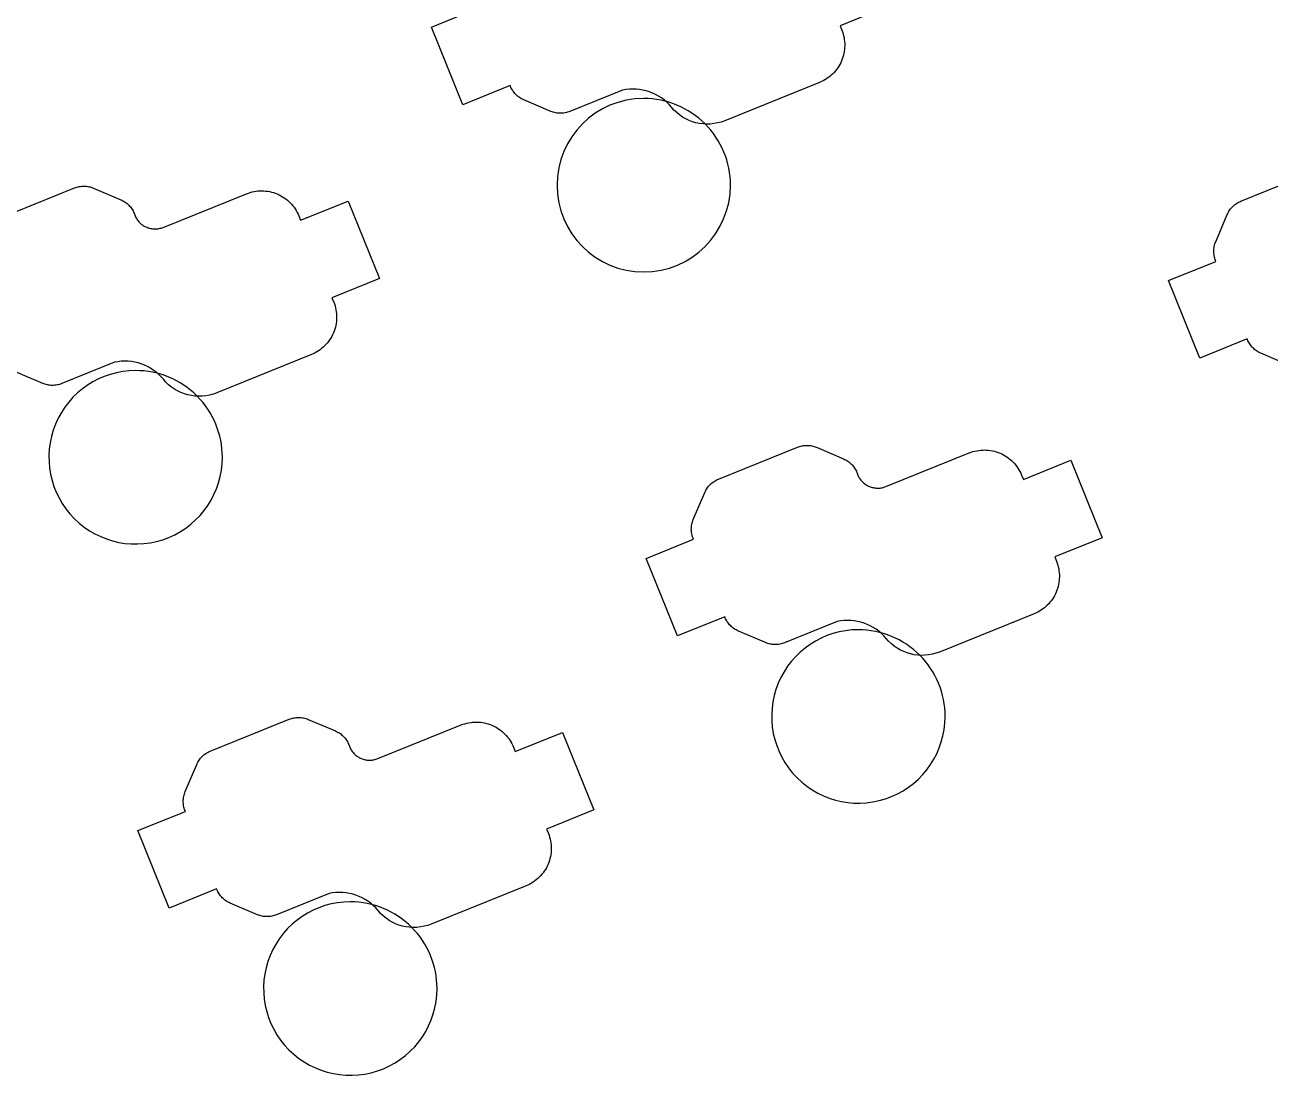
# Model space of a CAD drawing. Header units: millimetres. Extents: x 88 to 341, y 125 to 249.
# Drawn here: x 243.5 to 283.71, y 176.97 to 211.11 of the extents above; entities that cross this region are included whole.
import ezdxf

# ---------------------------------------------------------------- set-up
doc = ezdxf.new("R2010")
doc.units = ezdxf.units.MM
doc.layers.get('0').update_dxf_attribs({"linetype": 'CONTINUOUS'})

msp = doc.modelspace()

# ---------------------------------------------------------------- linework, layer by layer
at = {"color": 7}
for points in [[(271.351, 211.6996), (269.8212, 211.0815), (269.8774, 210.9424), (269.9, 210.8821), (269.9196, 210.8209), (269.9361, 210.7591), (269.9494, 210.6967), (269.9597, 210.6339), (269.9669, 210.5708), (269.971, 210.5075), (269.972, 210.4441), (269.9699, 210.3807), (269.9647, 210.3175), (269.9564, 210.2545), (269.945, 210.1919), (269.9306, 210.1298), (269.913, 210.0682), (269.8924, 210.0074), (269.8687, 209.9475), (269.842, 209.8888), (269.8126, 209.8317), (269.7806, 209.7763), (269.7459, 209.7228), (269.7088, 209.6711), (269.6692, 209.6214), (269.6273, 209.5737), (269.5832, 209.5282), (269.5369, 209.4849), (269.4885, 209.4438), (269.4381, 209.4051), (269.3858, 209.3689), (269.3317, 209.3352), (269.2758, 209.3041), (269.2182, 209.2757), (269.159, 209.2501), (266.0993, 208.0139), (265.9845, 207.9728), (265.8681, 207.9415), (265.7507, 207.9197), (265.6328, 207.9075), (265.515, 207.9046), (265.3978, 207.9109), (265.2818, 207.9263), (265.1675, 207.9506), (265.0554, 207.9838), (264.946, 208.0255), (264.84, 208.0758), (264.7378, 208.1345), (264.6401, 208.2015), (264.5472, 208.2765), (264.4598, 208.3595), (264.3784, 208.4504), (264.3041, 208.5343), (264.2249, 208.6122), (264.141, 208.684), (264.053, 208.7495), (263.9611, 208.8085), (263.8657, 208.8611), (263.7672, 208.907), (263.6659, 208.9461), (263.5622, 208.9782), (263.4564, 209.0034), (263.349, 209.0214), (263.2403, 209.0321), (263.1306, 209.0354), (263.0203, 209.0311), (262.9099, 209.0192), (262.7995, 208.9995), (261.0977, 208.312), (261.0606, 208.298), (261.0229, 208.286), (260.9849, 208.2758), (260.9465, 208.2676), (260.9079, 208.2613), (260.869, 208.2569), (260.8301, 208.2544), (260.7911, 208.2537), (260.752, 208.255), (260.7131, 208.2582), (260.6744, 208.2633), (260.6358, 208.2703), (260.5976, 208.2792), (260.5598, 208.29), (260.5223, 208.3027), (260.4854, 208.3173), (259.6077, 208.6899), (259.5716, 208.7063), (259.5364, 208.7244), (259.5024, 208.7441), (259.4694, 208.7654), (259.4376, 208.7883), (259.407, 208.8126), (259.3777, 208.8384), (259.3497, 208.8656), (259.323, 208.8941), (259.2978, 208.9238), (259.274, 208.9548), (259.2517, 208.987), (259.2309, 209.0204), (259.2118, 209.0548), (259.1943, 209.0902), (259.1785, 209.1266), (259.1689, 209.1505), (257.639, 208.5324), (256.6276, 211.0358), (258.1575, 211.6539)], [(271.351, 211.6996), (269.8212, 211.0815), (269.8774, 210.9424), (269.9, 210.8821), (269.9196, 210.8209), (269.9361, 210.7591), (269.9494, 210.6967), (269.9597, 210.6339), (269.9669, 210.5708), (269.971, 210.5075), (269.972, 210.4441), (269.9699, 210.3807), (269.9647, 210.3175), (269.9564, 210.2545), (269.945, 210.1919), (269.9306, 210.1298), (269.913, 210.0682), (269.8924, 210.0074), (269.8687, 209.9475), (269.842, 209.8888), (269.8126, 209.8317), (269.7806, 209.7763), (269.7459, 209.7228), (269.7088, 209.6711), (269.6692, 209.6214), (269.6273, 209.5737), (269.5832, 209.5282), (269.5369, 209.4849), (269.4885, 209.4438), (269.4381, 209.4051), (269.3858, 209.3689), (269.3317, 209.3352), (269.2758, 209.3041), (269.2182, 209.2757), (269.159, 209.2501), (266.0993, 208.0139), (265.9845, 207.9728), (265.8681, 207.9415), (265.7507, 207.9197), (265.6328, 207.9075), (265.515, 207.9046), (265.3978, 207.9109), (265.2818, 207.9263), (265.1675, 207.9506), (265.0554, 207.9838), (264.946, 208.0255), (264.84, 208.0758), (264.7378, 208.1345), (264.6401, 208.2015), (264.5472, 208.2765), (264.4598, 208.3595), (264.3784, 208.4504), (264.3041, 208.5343), (264.2249, 208.6122), (264.141, 208.684), (264.053, 208.7495), (263.9611, 208.8085), (263.8657, 208.8611), (263.7672, 208.907), (263.6659, 208.9461), (263.5622, 208.9782), (263.4564, 209.0034), (263.349, 209.0214), (263.2403, 209.0321), (263.1306, 209.0354), (263.0203, 209.0311), (262.9099, 209.0192), (262.7995, 208.9995), (261.0977, 208.312), (261.0606, 208.298), (261.0229, 208.286), (260.9849, 208.2758), (260.9465, 208.2676), (260.9079, 208.2613), (260.869, 208.2569), (260.8301, 208.2544), (260.7911, 208.2537), (260.752, 208.255), (260.7131, 208.2582), (260.6744, 208.2633), (260.6358, 208.2703), (260.5976, 208.2792), (260.5598, 208.29), (260.5223, 208.3027), (260.4854, 208.3173), (259.6077, 208.6899), (259.5716, 208.7063), (259.5364, 208.7244), (259.5024, 208.7441), (259.4694, 208.7654), (259.4376, 208.7883), (259.407, 208.8126), (259.3777, 208.8384), (259.3497, 208.8656), (259.323, 208.8941), (259.2978, 208.9238), (259.274, 208.9548), (259.2517, 208.987), (259.2309, 209.0204), (259.2118, 209.0548), (259.1943, 209.0902), (259.1785, 209.1266), (259.1689, 209.1505), (257.639, 208.5324), (256.6276, 211.0358), (258.1575, 211.6539)], [(284.2829, 200.1363), (283.4052, 200.5089), (283.3691, 200.5253), (283.3339, 200.5434), (283.2999, 200.5631), (283.2669, 200.5844), (283.2351, 200.6073), (283.2045, 200.6316), (283.1752, 200.6574), (283.1472, 200.6846), (283.1205, 200.7131), (283.0953, 200.7428), (283.0715, 200.7738), (283.0492, 200.806), (283.0284, 200.8394), (283.0093, 200.8738), (282.9918, 200.9092), (282.976, 200.9456), (282.9664, 200.9695), (281.4365, 200.3514), (280.4251, 202.8548), (281.955, 203.4729), (281.9453, 203.4967), (281.9314, 203.5339), (281.9193, 203.5715), (281.9092, 203.6095), (281.901, 203.6479), (281.8946, 203.6866), (281.8902, 203.7254), (281.8877, 203.7644), (281.8871, 203.8034), (281.8884, 203.8424), (281.8916, 203.8813), (281.8967, 203.9201), (281.9037, 203.9586), (281.9126, 203.9968), (281.9234, 204.0347), (281.9361, 204.0721), (281.9507, 204.109), (282.3232, 204.9867), (282.3397, 205.0229), (282.3577, 205.058), (282.3775, 205.0921), (282.3988, 205.125), (282.4216, 205.1568), (282.446, 205.1874), (282.4718, 205.2167), (282.4989, 205.2448), (282.5274, 205.2714), (282.5572, 205.2967), (282.5882, 205.3205), (282.6204, 205.3428), (282.6537, 205.3635), (282.6881, 205.3827), (282.7236, 205.4001), (282.76, 205.4159), (285.3111, 206.4466)], [(284.2829, 200.1363), (283.4052, 200.5089), (283.3691, 200.5253), (283.3339, 200.5434), (283.2999, 200.5631), (283.2669, 200.5844), (283.2351, 200.6073), (283.2045, 200.6316), (283.1752, 200.6574), (283.1472, 200.6846), (283.1205, 200.7131), (283.0953, 200.7428), (283.0715, 200.7738), (283.0492, 200.806), (283.0284, 200.8394), (283.0093, 200.8738), (282.9918, 200.9092), (282.976, 200.9456), (282.9664, 200.9695), (281.4365, 200.3514), (280.4251, 202.8548), (281.955, 203.4729), (281.9453, 203.4967), (281.9314, 203.5339), (281.9193, 203.5715), (281.9092, 203.6095), (281.901, 203.6479), (281.8946, 203.6866), (281.8902, 203.7254), (281.8877, 203.7644), (281.8871, 203.8034), (281.8884, 203.8424), (281.8916, 203.8813), (281.8967, 203.9201), (281.9037, 203.9586), (281.9126, 203.9968), (281.9234, 204.0347), (281.9361, 204.0721), (281.9507, 204.109), (282.3232, 204.9867), (282.3397, 205.0229), (282.3577, 205.058), (282.3775, 205.0921), (282.3988, 205.125), (282.4216, 205.1568), (282.446, 205.1874), (282.4718, 205.2167), (282.4989, 205.2448), (282.5274, 205.2714), (282.5572, 205.2967), (282.5882, 205.3205), (282.6204, 205.3428), (282.6537, 205.3635), (282.6881, 205.3827), (282.7236, 205.4001), (282.76, 205.4159), (285.3111, 206.4466)], [(242.5588, 204.8123), (245.1099, 205.843), (245.147, 205.857), (245.1847, 205.869), (245.2227, 205.8792), (245.2611, 205.8874), (245.2997, 205.8937), (245.3386, 205.8981), (245.3775, 205.9007), (245.4166, 205.9013), (245.4556, 205.9), (245.4945, 205.8968), (245.5332, 205.8917), (245.5718, 205.8847), (245.61, 205.8758), (245.6478, 205.865), (245.6853, 205.8523), (245.7222, 205.8377), (246.5999, 205.4651), (246.636, 205.4487), (246.6712, 205.4306), (246.7052, 205.4109), (246.7382, 205.3896), (246.77, 205.3667), (246.8006, 205.3424), (246.8299, 205.3166), (246.8579, 205.2894), (246.8846, 205.2609), (246.9099, 205.2312), (246.9337, 205.2002), (246.956, 205.168), (246.9767, 205.1346), (246.9958, 205.1002), (247.0133, 205.0648), (247.0291, 205.0284), (247.0857, 204.8883), (247.1023, 204.8593), (247.1201, 204.8314), (247.1391, 204.8046), (247.1591, 204.7788), (247.1801, 204.7542), (247.2022, 204.7307), (247.2252, 204.7083), (247.2491, 204.6871), (247.2738, 204.6671), (247.2994, 204.6483), (247.3256, 204.6307), (247.3526, 204.6143), (247.3803, 204.5992), (247.4086, 204.5853), (247.4374, 204.5728), (247.4668, 204.5615), (247.4966, 204.5515), (247.5268, 204.5429), (247.5575, 204.5356), (247.5884, 204.5297), (247.6197, 204.5252), (247.6512, 204.522), (247.6828, 204.5203), (247.7147, 204.52), (247.7466, 204.5212), (247.7785, 204.5238), (247.8105, 204.5279), (247.8424, 204.5336), (247.8742, 204.5407), (247.9059, 204.5494), (247.9374, 204.5596), (247.9687, 204.5714), (250.6575, 205.6577), (250.7179, 205.6804), (250.779, 205.7), (250.8409, 205.7164), (250.9032, 205.7298), (250.966, 205.7401), (251.0291, 205.7473), (251.0925, 205.7514), (251.1559, 205.7523), (251.2192, 205.7502), (251.2825, 205.7451), (251.3455, 205.7368), (251.4081, 205.7254), (251.4702, 205.7109), (251.5317, 205.6934), (251.5925, 205.6728), (251.6525, 205.649), (251.7112, 205.6224), (251.7683, 205.593), (251.8236, 205.5609), (251.8772, 205.5263), (251.9288, 205.4891), (251.9785, 205.4496), (252.0262, 205.4077), (252.0717, 205.3636), (252.1151, 205.3173), (252.1561, 205.2689), (252.1948, 205.2185), (252.231, 205.1662), (252.2647, 205.112), (252.2958, 205.0561), (252.3242, 204.9986), (252.3499, 204.9394), (252.4061, 204.8003), (253.9359, 205.4184), (254.9473, 202.915), (253.4175, 202.2969), (253.4737, 202.1578), (253.4963, 202.0975), (253.5159, 202.0363), (253.5324, 201.9745), (253.5458, 201.9121), (253.556, 201.8493), (253.5632, 201.7862), (253.5673, 201.7229), (253.5683, 201.6595), (253.5662, 201.5961), (253.561, 201.5329), (253.5527, 201.4699), (253.5414, 201.4073), (253.5269, 201.3452), (253.5093, 201.2837), (253.4887, 201.2229), (253.465, 201.1629), (253.4383, 201.1042), (253.4089, 201.0471), (253.3769, 200.9917), (253.3422, 200.9382), (253.3051, 200.8865), (253.2655, 200.8368), (253.2237, 200.7892), (253.1795, 200.7436), (253.1332, 200.7003), (253.0848, 200.6592), (253.0344, 200.6206), (252.9821, 200.5843), (252.928, 200.5506), (252.8721, 200.5195), (252.8145, 200.4911), (252.7553, 200.4655), (249.6956, 199.2293), (249.5808, 199.1882), (249.4644, 199.1569), (249.347, 199.1352), (249.2291, 199.1229), (249.1113, 199.12), (248.9942, 199.1263), (248.8781, 199.1417), (248.7638, 199.166), (248.6517, 199.1992), (248.5423, 199.2409), (248.4363, 199.2912), (248.3342, 199.3499), (248.2364, 199.4169), (248.1435, 199.4919), (248.0561, 199.5749), (247.9748, 199.6658), (247.9004, 199.7497), (247.8212, 199.8276), (247.7374, 199.8994), (247.6493, 199.9649), (247.5574, 200.0239), (247.462, 200.0765), (247.3635, 200.1224), (247.2622, 200.1615), (247.1585, 200.1937), (247.0527, 200.2188), (246.9453, 200.2368), (246.8366, 200.2475), (246.7269, 200.2508), (246.6167, 200.2466), (246.5062, 200.2346), (246.3958, 200.2149), (244.694, 199.5274), (244.6569, 199.5134), (244.6193, 199.5014), (244.5812, 199.4913), (244.5428, 199.483), (244.5042, 199.4767), (244.4654, 199.4723), (244.4264, 199.4698), (244.3874, 199.4692), (244.3484, 199.4704), (244.3094, 199.4736), (244.2707, 199.4787), (244.2322, 199.4857), (244.1939, 199.4946), (244.1561, 199.5054), (244.1187, 199.5181), (244.0818, 199.5327), (243.204, 199.9053)], [(242.5588, 204.8123), (245.1099, 205.843), (245.147, 205.857), (245.1847, 205.869), (245.2227, 205.8792), (245.2611, 205.8874), (245.2997, 205.8937), (245.3386, 205.8981), (245.3775, 205.9007), (245.4166, 205.9013), (245.4556, 205.9), (245.4945, 205.8968), (245.5332, 205.8917), (245.5718, 205.8847), (245.61, 205.8758), (245.6478, 205.865), (245.6853, 205.8523), (245.7222, 205.8377), (246.5999, 205.4651), (246.636, 205.4487), (246.6712, 205.4306), (246.7052, 205.4109), (246.7382, 205.3896), (246.77, 205.3667), (246.8006, 205.3424), (246.8299, 205.3166), (246.8579, 205.2894), (246.8846, 205.2609), (246.9099, 205.2312), (246.9337, 205.2002), (246.956, 205.168), (246.9767, 205.1346), (246.9958, 205.1002), (247.0133, 205.0648), (247.0291, 205.0284), (247.0857, 204.8883), (247.1023, 204.8593), (247.1201, 204.8314), (247.1391, 204.8046), (247.1591, 204.7788), (247.1801, 204.7542), (247.2022, 204.7307), (247.2252, 204.7083), (247.2491, 204.6871), (247.2738, 204.6671), (247.2994, 204.6483), (247.3256, 204.6307), (247.3526, 204.6143), (247.3803, 204.5992), (247.4086, 204.5853), (247.4374, 204.5728), (247.4668, 204.5615), (247.4966, 204.5515), (247.5268, 204.5429), (247.5575, 204.5356), (247.5884, 204.5297), (247.6197, 204.5252), (247.6512, 204.522), (247.6828, 204.5203), (247.7147, 204.52), (247.7466, 204.5212), (247.7785, 204.5238), (247.8105, 204.5279), (247.8424, 204.5336), (247.8742, 204.5407), (247.9059, 204.5494), (247.9374, 204.5596), (247.9687, 204.5714), (250.6575, 205.6577), (250.7179, 205.6804), (250.779, 205.7), (250.8409, 205.7164), (250.9032, 205.7298), (250.966, 205.7401), (251.0291, 205.7473), (251.0925, 205.7514), (251.1559, 205.7523), (251.2192, 205.7502), (251.2825, 205.7451), (251.3455, 205.7368), (251.4081, 205.7254), (251.4702, 205.7109), (251.5317, 205.6934), (251.5925, 205.6728), (251.6525, 205.649), (251.7112, 205.6224), (251.7683, 205.593), (251.8236, 205.5609), (251.8772, 205.5263), (251.9288, 205.4891), (251.9785, 205.4496), (252.0262, 205.4077), (252.0717, 205.3636), (252.1151, 205.3173), (252.1561, 205.2689), (252.1948, 205.2185), (252.231, 205.1662), (252.2647, 205.112), (252.2958, 205.0561), (252.3242, 204.9986), (252.3499, 204.9394), (252.4061, 204.8003), (253.9359, 205.4184), (254.9473, 202.915), (253.4175, 202.2969), (253.4737, 202.1578), (253.4963, 202.0975), (253.5159, 202.0363), (253.5324, 201.9745), (253.5458, 201.9121), (253.556, 201.8493), (253.5632, 201.7862), (253.5673, 201.7229), (253.5683, 201.6595), (253.5662, 201.5961), (253.561, 201.5329), (253.5527, 201.4699), (253.5414, 201.4073), (253.5269, 201.3452), (253.5093, 201.2837), (253.4887, 201.2229), (253.465, 201.1629), (253.4383, 201.1042), (253.4089, 201.0471), (253.3769, 200.9917), (253.3422, 200.9382), (253.3051, 200.8865), (253.2655, 200.8368), (253.2237, 200.7892), (253.1795, 200.7436), (253.1332, 200.7003), (253.0848, 200.6592), (253.0344, 200.6206), (252.9821, 200.5843), (252.928, 200.5506), (252.8721, 200.5195), (252.8145, 200.4911), (252.7553, 200.4655), (249.6956, 199.2293), (249.5808, 199.1882), (249.4644, 199.1569), (249.347, 199.1352), (249.2291, 199.1229), (249.1113, 199.12), (248.9942, 199.1263), (248.8781, 199.1417), (248.7638, 199.166), (248.6517, 199.1992), (248.5423, 199.2409), (248.4363, 199.2912), (248.3342, 199.3499), (248.2364, 199.4169), (248.1435, 199.4919), (248.0561, 199.5749), (247.9748, 199.6658), (247.9004, 199.7497), (247.8212, 199.8276), (247.7374, 199.8994), (247.6493, 199.9649), (247.5574, 200.0239), (247.462, 200.0765), (247.3635, 200.1224), (247.2622, 200.1615), (247.1585, 200.1937), (247.0527, 200.2188), (246.9453, 200.2368), (246.8366, 200.2475), (246.7269, 200.2508), (246.6167, 200.2466), (246.5062, 200.2346), (246.3958, 200.2149), (244.694, 199.5274), (244.6569, 199.5134), (244.6193, 199.5014), (244.5812, 199.4913), (244.5428, 199.483), (244.5042, 199.4767), (244.4654, 199.4723), (244.4264, 199.4698), (244.3874, 199.4692), (244.3484, 199.4704), (244.3094, 199.4736), (244.2707, 199.4787), (244.2322, 199.4857), (244.1939, 199.4946), (244.1561, 199.5054), (244.1187, 199.5181), (244.0818, 199.5327), (243.204, 199.9053)]]:
    msp.add_lwpolyline(points, dxfattribs=at)
for points in [[(263.4833, 208.7324)], [(263.4833, 208.7324)], [(247.0796, 199.9478)], [(247.0796, 199.9478)], [(268.7895, 197.5317), (268.8284, 197.5285), (268.8671, 197.5234), (268.9057, 197.5164), (268.9439, 197.5075), (268.9818, 197.4967), (269.0192, 197.484), (269.0561, 197.4694), (269.9338, 197.0968), (269.97, 197.0804), (270.0051, 197.0623), (270.0391, 197.0426), (270.0721, 197.0213), (270.1039, 196.9984), (270.1345, 196.9741), (270.1638, 196.9483), (270.1918, 196.9211), (270.2185, 196.8926), (270.2438, 196.8629), (270.2676, 196.8318), (270.2899, 196.7997), (270.3106, 196.7663), (270.3297, 196.7319), (270.3472, 196.6965), (270.363, 196.6601), (270.4196, 196.52), (270.4362, 196.491), (270.454, 196.4631), (270.473, 196.4363), (270.493, 196.4105), (270.5141, 196.3859), (270.5361, 196.3624), (270.5591, 196.34), (270.583, 196.3188), (270.6077, 196.2988), (270.6333, 196.28), (270.6596, 196.2624), (270.6866, 196.246), (270.7142, 196.2309), (270.7425, 196.217), (270.7713, 196.2045), (270.8007, 196.1932), (270.8305, 196.1832), (270.8608, 196.1746), (270.8914, 196.1673), (270.9224, 196.1614), (270.9536, 196.1568), (270.9851, 196.1537), (271.0168, 196.152), (271.0486, 196.1517), (271.0805, 196.1529), (271.1124, 196.1555), (271.1444, 196.1596), (271.1763, 196.1652), (271.2082, 196.1724), (271.2398, 196.1811), (271.2713, 196.1913), (271.3026, 196.2031), (273.9914, 197.2894), (274.0518, 197.3121), (274.113, 197.3317), (274.1748, 197.3481), (274.2371, 197.3615), (274.2999, 197.3718), (274.363, 197.379), (274.4264, 197.383), (274.4898, 197.384), (274.5532, 197.3819), (274.6164, 197.3767), (274.6794, 197.3685), (274.742, 197.3571), (274.8041, 197.3426), (274.8656, 197.3251), (274.9264, 197.3045), (274.9864, 197.2807), (275.0451, 197.2541), (275.1022, 197.2247), (275.1575, 197.1926), (275.2111, 197.158), (275.2627, 197.1208), (275.3125, 197.0813), (275.3601, 197.0394), (275.4057, 196.9953), (275.449, 196.949), (275.49, 196.9006), (275.5287, 196.8502), (275.5649, 196.7979), (275.5986, 196.7437), (275.6297, 196.6878), (275.6581, 196.6302), (275.6838, 196.5711), (275.74, 196.432), (277.2698, 197.0501), (278.2813, 194.5467), (276.7514, 193.9286), (276.8076, 193.7895), (276.8303, 193.7292), (276.8498, 193.668), (276.8663, 193.6062), (276.8797, 193.5438), (276.8899, 193.481), (276.8971, 193.4179), (276.9012, 193.3546), (276.9022, 193.2912), (276.9001, 193.2278), (276.8949, 193.1646), (276.8866, 193.1016), (276.8753, 193.039), (276.8608, 192.9769), (276.8433, 192.9153), (276.8226, 192.8545), (276.7989, 192.7946), (276.7722, 192.7359), (276.7428, 192.6788), (276.7108, 192.6234), (276.6761, 192.5699), (276.639, 192.5182), (276.5995, 192.4685), (276.5576, 192.4208), (276.5134, 192.3753), (276.4671, 192.332), (276.4187, 192.2909), (276.3684, 192.2522), (276.316, 192.216), (276.2619, 192.1823), (276.206, 192.1512), (276.1484, 192.1228), (276.0892, 192.0972), (273.0295, 190.861), (272.9147, 190.8199), (272.7983, 190.7886), (272.6809, 190.7668), (272.563, 190.7546), (272.4452, 190.7517), (272.3281, 190.758), (272.212, 190.7734), (272.0977, 190.7977), (271.9856, 190.8309), (271.8763, 190.8726), (271.7702, 190.9229), (271.6681, 190.9816), (271.5703, 191.0486), (271.4774, 191.1236), (271.39, 191.2066), (271.3087, 191.2975), (271.2344, 191.3814), (271.1551, 191.4593), (271.0713, 191.5311), (270.9832, 191.5966), (270.8913, 191.6556), (270.7959, 191.7082), (270.6974, 191.7541), (270.5961, 191.7932), (270.4924, 191.8253), (270.3867, 191.8505), (270.2792, 191.8685), (270.1705, 191.8792), (270.0608, 191.8825), (269.9506, 191.8782), (269.8401, 191.8663), (269.7297, 191.8466), (268.0279, 191.1591), (267.9908, 191.1451), (267.9532, 191.1331), (267.9151, 191.1229), (267.8767, 191.1147), (267.8381, 191.1084), (267.7993, 191.104), (267.7603, 191.1015), (267.7213, 191.1008), (267.6823, 191.1021), (267.6434, 191.1053), (267.6046, 191.1104), (267.5661, 191.1174), (267.5278, 191.1263), (267.49, 191.1371), (267.4526, 191.1498), (267.4157, 191.1644), (266.5379, 191.537), (266.5018, 191.5534), (266.4667, 191.5715), (266.4326, 191.5912), (266.3996, 191.6125), (266.3678, 191.6354), (266.3373, 191.6597), (266.3079, 191.6855), (266.2799, 191.7127), (266.2532, 191.7412), (266.228, 191.7709), (266.2042, 191.8019), (266.1819, 191.8341), (266.1611, 191.8675), (266.142, 191.9019), (266.1245, 191.9373), (266.1088, 191.9737), (266.0991, 191.9976), (264.5693, 191.3795), (263.5578, 193.8829), (265.0877, 194.501), (265.078, 194.5248), (265.0641, 194.562), (265.052, 194.5996), (265.0419, 194.6376), (265.0337, 194.676), (265.0274, 194.7147), (265.0229, 194.7535), (265.0204, 194.7925), (265.0198, 194.8315), (265.0211, 194.8705), (265.0243, 194.9094), (265.0294, 194.9482), (265.0364, 194.9867), (265.0453, 195.0249), (265.0561, 195.0628), (265.0688, 195.1002), (265.0834, 195.1371), (265.456, 196.0148), (265.4724, 196.051), (265.4905, 196.0861), (265.5102, 196.1202), (265.5315, 196.1531), (265.5544, 196.1849), (265.5787, 196.2155), (265.6045, 196.2448), (265.6316, 196.2729), (265.6601, 196.2995), (265.6899, 196.3248), (265.7209, 196.3486), (265.7531, 196.3709), (265.7864, 196.3916), (265.8208, 196.4108), (265.8563, 196.4282), (265.8927, 196.444), (268.4438, 197.4747), (268.481, 197.4887), (268.5186, 197.5007), (268.5566, 197.5109), (268.595, 197.5191), (268.6336, 197.5254), (268.6725, 197.5298), (268.7114, 197.5323), (268.7505, 197.533)], [(268.7895, 197.5317), (268.8284, 197.5285), (268.8671, 197.5234), (268.9057, 197.5164), (268.9439, 197.5075), (268.9818, 197.4967), (269.0192, 197.484), (269.0561, 197.4694), (269.9338, 197.0968), (269.97, 197.0804), (270.0051, 197.0623), (270.0391, 197.0426), (270.0721, 197.0213), (270.1039, 196.9984), (270.1345, 196.9741), (270.1638, 196.9483), (270.1918, 196.9211), (270.2185, 196.8926), (270.2438, 196.8629), (270.2676, 196.8318), (270.2899, 196.7997), (270.3106, 196.7663), (270.3297, 196.7319), (270.3472, 196.6965), (270.363, 196.6601), (270.4196, 196.52), (270.4362, 196.491), (270.454, 196.4631), (270.473, 196.4363), (270.493, 196.4105), (270.5141, 196.3859), (270.5361, 196.3624), (270.5591, 196.34), (270.583, 196.3188), (270.6077, 196.2988), (270.6333, 196.28), (270.6596, 196.2624), (270.6866, 196.246), (270.7142, 196.2309), (270.7425, 196.217), (270.7713, 196.2045), (270.8007, 196.1932), (270.8305, 196.1832), (270.8608, 196.1746), (270.8914, 196.1673), (270.9224, 196.1614), (270.9536, 196.1568), (270.9851, 196.1537), (271.0168, 196.152), (271.0486, 196.1517), (271.0805, 196.1529), (271.1124, 196.1555), (271.1444, 196.1596), (271.1763, 196.1652), (271.2082, 196.1724), (271.2398, 196.1811), (271.2713, 196.1913), (271.3026, 196.2031), (273.9914, 197.2894), (274.0518, 197.3121), (274.113, 197.3317), (274.1748, 197.3481), (274.2371, 197.3615), (274.2999, 197.3718), (274.363, 197.379), (274.4264, 197.383), (274.4898, 197.384), (274.5532, 197.3819), (274.6164, 197.3767), (274.6794, 197.3685), (274.742, 197.3571), (274.8041, 197.3426), (274.8656, 197.3251), (274.9264, 197.3045), (274.9864, 197.2807), (275.0451, 197.2541), (275.1022, 197.2247), (275.1575, 197.1926), (275.2111, 197.158), (275.2627, 197.1208), (275.3125, 197.0813), (275.3601, 197.0394), (275.4057, 196.9953), (275.449, 196.949), (275.49, 196.9006), (275.5287, 196.8502), (275.5649, 196.7979), (275.5986, 196.7437), (275.6297, 196.6878), (275.6581, 196.6302), (275.6838, 196.5711), (275.74, 196.432), (277.2698, 197.0501), (278.2813, 194.5467), (276.7514, 193.9286), (276.8076, 193.7895), (276.8303, 193.7292), (276.8498, 193.668), (276.8663, 193.6062), (276.8797, 193.5438), (276.8899, 193.481), (276.8971, 193.4179), (276.9012, 193.3546), (276.9022, 193.2912), (276.9001, 193.2278), (276.8949, 193.1646), (276.8866, 193.1016), (276.8753, 193.039), (276.8608, 192.9769), (276.8433, 192.9153), (276.8226, 192.8545), (276.7989, 192.7946), (276.7722, 192.7359), (276.7428, 192.6788), (276.7108, 192.6234), (276.6761, 192.5699), (276.639, 192.5182), (276.5995, 192.4685), (276.5576, 192.4208), (276.5134, 192.3753), (276.4671, 192.332), (276.4187, 192.2909), (276.3684, 192.2522), (276.316, 192.216), (276.2619, 192.1823), (276.206, 192.1512), (276.1484, 192.1228), (276.0892, 192.0972), (273.0295, 190.861), (272.9147, 190.8199), (272.7983, 190.7886), (272.6809, 190.7668), (272.563, 190.7546), (272.4452, 190.7517), (272.3281, 190.758), (272.212, 190.7734), (272.0977, 190.7977), (271.9856, 190.8309), (271.8763, 190.8726), (271.7702, 190.9229), (271.6681, 190.9816), (271.5703, 191.0486), (271.4774, 191.1236), (271.39, 191.2066), (271.3087, 191.2975), (271.2344, 191.3814), (271.1551, 191.4593), (271.0713, 191.5311), (270.9832, 191.5966), (270.8913, 191.6556), (270.7959, 191.7082), (270.6974, 191.7541), (270.5961, 191.7932), (270.4924, 191.8253), (270.3867, 191.8505), (270.2792, 191.8685), (270.1705, 191.8792), (270.0608, 191.8825), (269.9506, 191.8782), (269.8401, 191.8663), (269.7297, 191.8466), (268.0279, 191.1591), (267.9908, 191.1451), (267.9532, 191.1331), (267.9151, 191.1229), (267.8767, 191.1147), (267.8381, 191.1084), (267.7993, 191.104), (267.7603, 191.1015), (267.7213, 191.1008), (267.6823, 191.1021), (267.6434, 191.1053), (267.6046, 191.1104), (267.5661, 191.1174), (267.5278, 191.1263), (267.49, 191.1371), (267.4526, 191.1498), (267.4157, 191.1644), (266.5379, 191.537), (266.5018, 191.5534), (266.4667, 191.5715), (266.4326, 191.5912), (266.3996, 191.6125), (266.3678, 191.6354), (266.3373, 191.6597), (266.3079, 191.6855), (266.2799, 191.7127), (266.2532, 191.7412), (266.228, 191.7709), (266.2042, 191.8019), (266.1819, 191.8341), (266.1611, 191.8675), (266.142, 191.9019), (266.1245, 191.9373), (266.1088, 191.9737), (266.0991, 191.9976), (264.5693, 191.3795), (263.5578, 193.8829), (265.0877, 194.501), (265.078, 194.5248), (265.0641, 194.562), (265.052, 194.5996), (265.0419, 194.6376), (265.0337, 194.676), (265.0274, 194.7147), (265.0229, 194.7535), (265.0204, 194.7925), (265.0198, 194.8315), (265.0211, 194.8705), (265.0243, 194.9094), (265.0294, 194.9482), (265.0364, 194.9867), (265.0453, 195.0249), (265.0561, 195.0628), (265.0688, 195.1002), (265.0834, 195.1371), (265.456, 196.0148), (265.4724, 196.051), (265.4905, 196.0861), (265.5102, 196.1202), (265.5315, 196.1531), (265.5544, 196.1849), (265.5787, 196.2155), (265.6045, 196.2448), (265.6316, 196.2729), (265.6601, 196.2995), (265.6899, 196.3248), (265.7209, 196.3486), (265.7531, 196.3709), (265.7864, 196.3916), (265.8208, 196.4108), (265.8563, 196.4282), (265.8927, 196.444), (268.4438, 197.4747), (268.481, 197.4887), (268.5186, 197.5007), (268.5566, 197.5109), (268.595, 197.5191), (268.6336, 197.5254), (268.6725, 197.5298), (268.7114, 197.5323), (268.7505, 197.533)], [(270.4135, 191.5795)], [(270.4135, 191.5795)], [(252.3858, 188.7471), (252.4247, 188.7439), (252.4635, 188.7388), (252.502, 188.7318), (252.5402, 188.7229), (252.5781, 188.7121), (252.6155, 188.6994), (252.6524, 188.6848), (253.5301, 188.3122), (253.5663, 188.2958), (253.6014, 188.2777), (253.6355, 188.258), (253.6684, 188.2367), (253.7002, 188.2138), (253.7308, 188.1895), (253.7601, 188.1637), (253.7882, 188.1365), (253.8148, 188.108), (253.8401, 188.0783), (253.8639, 188.0473), (253.8862, 188.0151), (253.9069, 187.9817), (253.926, 187.9473), (253.9435, 187.9119), (253.9593, 187.8755), (254.0159, 187.7354), (254.0325, 187.7064), (254.0503, 187.6785), (254.0693, 187.6517), (254.0893, 187.6259), (254.1104, 187.6013), (254.1324, 187.5778), (254.1554, 187.5554), (254.1793, 187.5342), (254.204, 187.5142), (254.2296, 187.4954), (254.2559, 187.4778), (254.2829, 187.4614), (254.3105, 187.4463), (254.3388, 187.4324), (254.3676, 187.4199), (254.397, 187.4086), (254.4268, 187.3986), (254.4571, 187.39), (254.4877, 187.3827), (254.5187, 187.3768), (254.5499, 187.3723), (254.5814, 187.3691), (254.6131, 187.3674), (254.6449, 187.3671), (254.6768, 187.3683), (254.7088, 187.3709), (254.7407, 187.375), (254.7726, 187.3807), (254.8045, 187.3878), (254.8362, 187.3965), (254.8677, 187.4067), (254.8989, 187.4185), (257.5878, 188.5048), (257.6481, 188.5275), (257.7093, 188.5471), (257.7711, 188.5635), (257.8334, 188.5769), (257.8962, 188.5872), (257.9594, 188.5944), (258.0227, 188.5984), (258.0861, 188.5994), (258.1495, 188.5973), (258.2127, 188.5922), (258.2757, 188.5839), (258.3383, 188.5725), (258.4004, 188.558), (258.4619, 188.5405), (258.5227, 188.5199), (258.5827, 188.4961), (258.6414, 188.4695), (258.6985, 188.4401), (258.7538, 188.408), (258.8074, 188.3734), (258.8591, 188.3362), (258.9088, 188.2967), (258.9564, 188.2548), (259.002, 188.2107), (259.0453, 188.1644), (259.0863, 188.116), (259.125, 188.0656), (259.1613, 188.0133), (259.195, 187.9591), (259.2261, 187.9032), (259.2545, 187.8457), (259.2801, 187.7865), (259.3363, 187.6474), (260.8661, 188.2655), (261.8776, 185.7621), (260.3477, 185.144), (260.4039, 185.0049), (260.4266, 184.9446), (260.4461, 184.8834), (260.4626, 184.8216), (260.476, 184.7592), (260.4863, 184.6964), (260.4934, 184.6333), (260.4975, 184.57), (260.4985, 184.5066), (260.4964, 184.4432), (260.4912, 184.38), (260.4829, 184.317), (260.4716, 184.2544), (260.4571, 184.1923), (260.4396, 184.1307), (260.4189, 184.07), (260.3952, 184.01), (260.3686, 183.9513), (260.3392, 183.8942), (260.3071, 183.8388), (260.2725, 183.7853), (260.2353, 183.7336), (260.1958, 183.6839), (260.1539, 183.6363), (260.1097, 183.5907), (260.0634, 183.5474), (260.0151, 183.5063), (259.9647, 183.4677), (259.9124, 183.4314), (259.8582, 183.3977), (259.8023, 183.3666), (259.7447, 183.3382), (259.6856, 183.3126), (256.6258, 182.0764), (256.511, 182.0353), (256.3946, 182.004), (256.2772, 181.9823), (256.1593, 181.97), (256.0416, 181.9671), (255.9244, 181.9734), (255.8083, 181.9888), (255.694, 182.0131), (255.5819, 182.0463), (255.4726, 182.088), (255.3665, 182.1383), (255.2644, 182.197), (255.1666, 182.264), (255.0737, 182.339), (254.9864, 182.422), (254.905, 182.5129), (254.8307, 182.5968), (254.7514, 182.6747), (254.6676, 182.7465), (254.5795, 182.812), (254.4876, 182.871), (254.3922, 182.9236), (254.2937, 182.9695), (254.1924, 183.0086), (254.0887, 183.0408), (253.983, 183.0659), (253.8756, 183.0839), (253.7668, 183.0946), (253.6572, 183.0979), (253.5469, 183.0937), (253.4364, 183.0817), (253.326, 183.062), (251.6243, 182.3745), (251.5871, 182.3605), (251.5495, 182.3485), (251.5114, 182.3383), (251.4731, 182.3301), (251.4344, 182.3238), (251.3956, 182.3194), (251.3566, 182.3169), (251.3176, 182.3163), (251.2786, 182.3175), (251.2397, 182.3207), (251.2009, 182.3258), (251.1624, 182.3328), (251.1242, 182.3417), (251.0863, 182.3525), (251.0489, 182.3652), (251.012, 182.3798), (250.1342, 182.7524), (250.0981, 182.7688), (250.063, 182.7869), (250.0289, 182.8066), (249.996, 182.8279), (249.9642, 182.8508), (249.9336, 182.8751), (249.9042, 182.9009), (249.8762, 182.9281), (249.8496, 182.9566), (249.8243, 182.9863), (249.8005, 183.0174), (249.7782, 183.0495), (249.7575, 183.0829), (249.7383, 183.1173), (249.7208, 183.1527), (249.7051, 183.1891), (249.6954, 183.213), (248.1656, 182.5949), (247.1541, 185.0983), (248.684, 185.7164), (248.6743, 185.7402), (248.6604, 185.7774), (248.6484, 185.815), (248.6382, 185.8531), (248.63, 185.8914), (248.6237, 185.9301), (248.6193, 185.9689), (248.6167, 186.0079), (248.6161, 186.0469), (248.6174, 186.0859), (248.6206, 186.1248), (248.6257, 186.1636), (248.6327, 186.2021), (248.6416, 186.2403), (248.6524, 186.2782), (248.6651, 186.3156), (248.6797, 186.3525), (249.0523, 187.2303), (249.0687, 187.2664), (249.0868, 187.3015), (249.1065, 187.3356), (249.1278, 187.3685), (249.1507, 187.4003), (249.175, 187.4309), (249.2008, 187.4603), (249.228, 187.4883), (249.2564, 187.5149), (249.2862, 187.5402), (249.3172, 187.564), (249.3494, 187.5863), (249.3827, 187.607), (249.4171, 187.6262), (249.4526, 187.6436), (249.489, 187.6594), (252.0401, 188.6901), (252.0773, 188.7041), (252.1149, 188.7161), (252.1529, 188.7263), (252.1913, 188.7345), (252.23, 188.7408), (252.2688, 188.7452), (252.3078, 188.7478), (252.3468, 188.7484)], [(252.3858, 188.7471), (252.4247, 188.7439), (252.4635, 188.7388), (252.502, 188.7318), (252.5402, 188.7229), (252.5781, 188.7121), (252.6155, 188.6994), (252.6524, 188.6848), (253.5301, 188.3122), (253.5663, 188.2958), (253.6014, 188.2777), (253.6355, 188.258), (253.6684, 188.2367), (253.7002, 188.2138), (253.7308, 188.1895), (253.7601, 188.1637), (253.7882, 188.1365), (253.8148, 188.108), (253.8401, 188.0783), (253.8639, 188.0473), (253.8862, 188.0151), (253.9069, 187.9817), (253.926, 187.9473), (253.9435, 187.9119), (253.9593, 187.8755), (254.0159, 187.7354), (254.0325, 187.7064), (254.0503, 187.6785), (254.0693, 187.6517), (254.0893, 187.6259), (254.1104, 187.6013), (254.1324, 187.5778), (254.1554, 187.5554), (254.1793, 187.5342), (254.204, 187.5142), (254.2296, 187.4954), (254.2559, 187.4778), (254.2829, 187.4614), (254.3105, 187.4463), (254.3388, 187.4324), (254.3676, 187.4199), (254.397, 187.4086), (254.4268, 187.3986), (254.4571, 187.39), (254.4877, 187.3827), (254.5187, 187.3768), (254.5499, 187.3723), (254.5814, 187.3691), (254.6131, 187.3674), (254.6449, 187.3671), (254.6768, 187.3683), (254.7088, 187.3709), (254.7407, 187.375), (254.7726, 187.3807), (254.8045, 187.3878), (254.8362, 187.3965), (254.8677, 187.4067), (254.8989, 187.4185), (257.5878, 188.5048), (257.6481, 188.5275), (257.7093, 188.5471), (257.7711, 188.5635), (257.8334, 188.5769), (257.8962, 188.5872), (257.9594, 188.5944), (258.0227, 188.5984), (258.0861, 188.5994), (258.1495, 188.5973), (258.2127, 188.5922), (258.2757, 188.5839), (258.3383, 188.5725), (258.4004, 188.558), (258.4619, 188.5405), (258.5227, 188.5199), (258.5827, 188.4961), (258.6414, 188.4695), (258.6985, 188.4401), (258.7538, 188.408), (258.8074, 188.3734), (258.8591, 188.3362), (258.9088, 188.2967), (258.9564, 188.2548), (259.002, 188.2107), (259.0453, 188.1644), (259.0863, 188.116), (259.125, 188.0656), (259.1613, 188.0133), (259.195, 187.9591), (259.2261, 187.9032), (259.2545, 187.8457), (259.2801, 187.7865), (259.3363, 187.6474), (260.8661, 188.2655), (261.8776, 185.7621), (260.3477, 185.144), (260.4039, 185.0049), (260.4266, 184.9446), (260.4461, 184.8834), (260.4626, 184.8216), (260.476, 184.7592), (260.4863, 184.6964), (260.4934, 184.6333), (260.4975, 184.57), (260.4985, 184.5066), (260.4964, 184.4432), (260.4912, 184.38), (260.4829, 184.317), (260.4716, 184.2544), (260.4571, 184.1923), (260.4396, 184.1307), (260.4189, 184.07), (260.3952, 184.01), (260.3686, 183.9513), (260.3392, 183.8942), (260.3071, 183.8388), (260.2725, 183.7853), (260.2353, 183.7336), (260.1958, 183.6839), (260.1539, 183.6363), (260.1097, 183.5907), (260.0634, 183.5474), (260.0151, 183.5063), (259.9647, 183.4677), (259.9124, 183.4314), (259.8582, 183.3977), (259.8023, 183.3666), (259.7447, 183.3382), (259.6856, 183.3126), (256.6258, 182.0764), (256.511, 182.0353), (256.3946, 182.004), (256.2772, 181.9823), (256.1593, 181.97), (256.0416, 181.9671), (255.9244, 181.9734), (255.8083, 181.9888), (255.694, 182.0131), (255.5819, 182.0463), (255.4726, 182.088), (255.3665, 182.1383), (255.2644, 182.197), (255.1666, 182.264), (255.0737, 182.339), (254.9864, 182.422), (254.905, 182.5129), (254.8307, 182.5968), (254.7514, 182.6747), (254.6676, 182.7465), (254.5795, 182.812), (254.4876, 182.871), (254.3922, 182.9236), (254.2937, 182.9695), (254.1924, 183.0086), (254.0887, 183.0408), (253.983, 183.0659), (253.8756, 183.0839), (253.7668, 183.0946), (253.6572, 183.0979), (253.5469, 183.0937), (253.4364, 183.0817), (253.326, 183.062), (251.6243, 182.3745), (251.5871, 182.3605), (251.5495, 182.3485), (251.5114, 182.3383), (251.4731, 182.3301), (251.4344, 182.3238), (251.3956, 182.3194), (251.3566, 182.3169), (251.3176, 182.3163), (251.2786, 182.3175), (251.2397, 182.3207), (251.2009, 182.3258), (251.1624, 182.3328), (251.1242, 182.3417), (251.0863, 182.3525), (251.0489, 182.3652), (251.012, 182.3798), (250.1342, 182.7524), (250.0981, 182.7688), (250.063, 182.7869), (250.0289, 182.8066), (249.996, 182.8279), (249.9642, 182.8508), (249.9336, 182.8751), (249.9042, 182.9009), (249.8762, 182.9281), (249.8496, 182.9566), (249.8243, 182.9863), (249.8005, 183.0174), (249.7782, 183.0495), (249.7575, 183.0829), (249.7383, 183.1173), (249.7208, 183.1527), (249.7051, 183.1891), (249.6954, 183.213), (248.1656, 182.5949), (247.1541, 185.0983), (248.684, 185.7164), (248.6743, 185.7402), (248.6604, 185.7774), (248.6484, 185.815), (248.6382, 185.8531), (248.63, 185.8914), (248.6237, 185.9301), (248.6193, 185.9689), (248.6167, 186.0079), (248.6161, 186.0469), (248.6174, 186.0859), (248.6206, 186.1248), (248.6257, 186.1636), (248.6327, 186.2021), (248.6416, 186.2403), (248.6524, 186.2782), (248.6651, 186.3156), (248.6797, 186.3525), (249.0523, 187.2303), (249.0687, 187.2664), (249.0868, 187.3015), (249.1065, 187.3356), (249.1278, 187.3685), (249.1507, 187.4003), (249.175, 187.4309), (249.2008, 187.4603), (249.228, 187.4883), (249.2564, 187.5149), (249.2862, 187.5402), (249.3172, 187.564), (249.3494, 187.5863), (249.3827, 187.607), (249.4171, 187.6262), (249.4526, 187.6436), (249.489, 187.6594), (252.0401, 188.6901), (252.0773, 188.7041), (252.1149, 188.7161), (252.1529, 188.7263), (252.1913, 188.7345), (252.23, 188.7408), (252.2688, 188.7452), (252.3078, 188.7478), (252.3468, 188.7484)], [(254.0099, 182.7949)], [(254.0099, 182.7949)]]:
    msp.add_lwpolyline(points, close=True, dxfattribs=at)
for points in [[(263.4833, 208.7324), (261.936903, 208.7324), (260.6833, 207.478797), (260.6833, 205.9324)], [(263.4833, 208.7324), (261.936903, 208.7324), (260.6833, 207.478797), (260.6833, 205.9324)], [(265.463199, 207.912299), (264.938097, 208.437401), (264.225906, 208.7324), (263.4833, 208.7324)], [(265.463199, 207.912299), (264.938097, 208.437401), (264.225906, 208.7324), (263.4833, 208.7324)], [(266.2833, 205.9324), (266.2833, 206.675006), (265.988301, 207.387197), (265.463199, 207.912299)], [(266.2833, 205.9324), (266.2833, 206.675006), (265.988301, 207.387197), (265.463199, 207.912299)], [(260.6833, 205.9324), (260.6833, 204.386003), (261.936903, 203.1324), (263.4833, 203.1324)], [(260.6833, 205.9324), (260.6833, 204.386003), (261.936903, 203.1324), (263.4833, 203.1324)], [(263.4833, 203.1324), (265.029697, 203.1324), (266.2833, 204.386003), (266.2833, 205.9324)], [(263.4833, 203.1324), (265.029697, 203.1324), (266.2833, 204.386003), (266.2833, 205.9324)], [(247.0796, 199.9478), (245.947106, 199.9478), (244.926124, 199.265602), (244.492737, 198.219314)], [(247.0796, 199.9478), (245.947106, 199.9478), (244.926124, 199.265602), (244.492737, 198.219314)], [(249.059499, 199.127699), (248.534397, 199.652801), (247.822206, 199.9478), (247.0796, 199.9478)], [(249.059499, 199.127699), (248.534397, 199.652801), (247.822206, 199.9478), (247.0796, 199.9478)], [(249.8796, 197.1478), (249.8796, 197.890406), (249.584601, 198.602597), (249.059499, 199.127699)], [(249.8796, 197.1478), (249.8796, 197.890406), (249.584601, 198.602597), (249.059499, 199.127699)], [(244.492737, 198.219314), (244.059351, 197.173025), (244.298907, 195.968695), (245.099701, 195.167901)], [(244.492737, 198.219314), (244.059351, 197.173025), (244.298907, 195.968695), (245.099701, 195.167901)], [(248.151114, 194.560937), (249.197402, 194.994324), (249.8796, 196.015306), (249.8796, 197.1478)], [(248.151114, 194.560937), (249.197402, 194.994324), (249.8796, 196.015306), (249.8796, 197.1478)], [(245.099701, 195.167901), (245.900495, 194.367107), (247.104825, 194.127551), (248.151114, 194.560937)], [(245.099701, 195.167901), (245.900495, 194.367107), (247.104825, 194.127551), (248.151114, 194.560937)], [(270.4135, 191.5795), (269.281006, 191.5795), (268.260024, 190.897302), (267.826637, 189.851014)], [(270.4135, 191.5795), (269.281006, 191.5795), (268.260024, 190.897302), (267.826637, 189.851014)], [(272.393399, 190.759399), (271.868297, 191.284501), (271.156106, 191.5795), (270.4135, 191.5795)], [(272.393399, 190.759399), (271.868297, 191.284501), (271.156106, 191.5795), (270.4135, 191.5795)], [(273.2135, 188.7795), (273.2135, 189.522106), (272.918501, 190.234297), (272.393399, 190.759399)], [(273.2135, 188.7795), (273.2135, 189.522106), (272.918501, 190.234297), (272.393399, 190.759399)], [(267.826637, 189.851014), (267.393251, 188.804725), (267.632807, 187.600395), (268.433601, 186.799601)], [(267.826637, 189.851014), (267.393251, 188.804725), (267.632807, 187.600395), (268.433601, 186.799601)], [(271.485014, 186.192637), (272.531302, 186.626024), (273.2135, 187.647006), (273.2135, 188.7795)], [(271.485014, 186.192637), (272.531302, 186.626024), (273.2135, 187.647006), (273.2135, 188.7795)], [(268.433601, 186.799601), (269.234395, 185.998807), (270.438725, 185.759251), (271.485014, 186.192637)], [(268.433601, 186.799601), (269.234395, 185.998807), (270.438725, 185.759251), (271.485014, 186.192637)], [(254.0099, 182.7949), (252.877406, 182.7949), (251.856424, 182.112702), (251.423037, 181.066414)], [(254.0099, 182.7949), (252.877406, 182.7949), (251.856424, 182.112702), (251.423037, 181.066414)], [(255.989799, 181.974799), (255.464697, 182.499901), (254.752506, 182.7949), (254.0099, 182.7949)], [(255.989799, 181.974799), (255.464697, 182.499901), (254.752506, 182.7949), (254.0099, 182.7949)], [(256.8099, 179.9949), (256.8099, 180.737506), (256.514901, 181.449697), (255.989799, 181.974799)], [(256.8099, 179.9949), (256.8099, 180.737506), (256.514901, 181.449697), (255.989799, 181.974799)], [(251.423037, 181.066414), (250.989651, 180.020125), (251.229207, 178.815795), (252.030001, 178.015001)], [(251.423037, 181.066414), (250.989651, 180.020125), (251.229207, 178.815795), (252.030001, 178.015001)], [(255.081414, 177.408037), (256.127702, 177.841424), (256.8099, 178.862406), (256.8099, 179.9949)], [(255.081414, 177.408037), (256.127702, 177.841424), (256.8099, 178.862406), (256.8099, 179.9949)], [(252.030001, 178.015001), (252.830795, 177.214207), (254.035125, 176.974651), (255.081414, 177.408037)], [(252.030001, 178.015001), (252.830795, 177.214207), (254.035125, 176.974651), (255.081414, 177.408037)]]:
    msp.add_open_spline(points, degree=3, dxfattribs=at)

doc.saveas('drawing.dxf')
